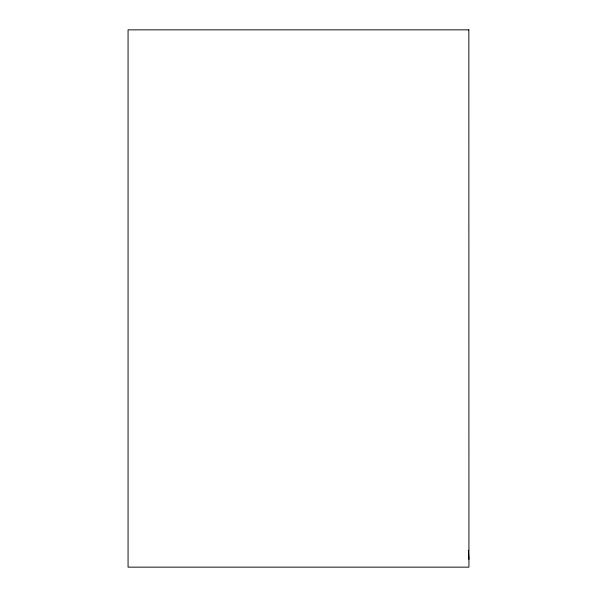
<?xml version="1.0" encoding="UTF-8"?>
<svg xmlns="http://www.w3.org/2000/svg" width="597" height="597" viewBox="0 0 597 597"><rect width="100%" height="100%" fill="white"/><g stroke="black" fill="none" stroke-linecap="round" stroke-linejoin="round"><path stroke-width="0.9" d="M468.346 550.233L468.936 559.307M468.839 29.85L128.064 29.85L128.064 567.15L468.936 567.15L468.839 29.85"/></g></svg>
